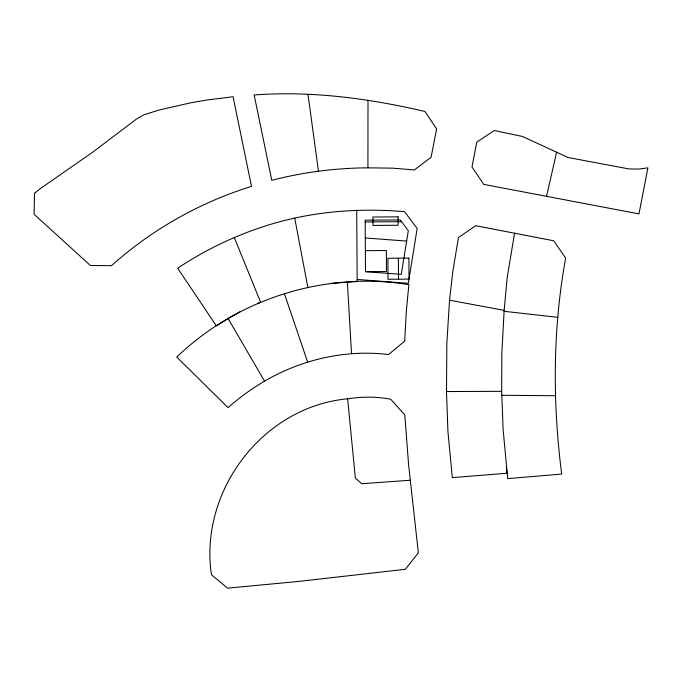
<?xml version="1.0" encoding="UTF-8"?>
<svg xmlns="http://www.w3.org/2000/svg" width="682" height="682" viewBox="0 0 682 682"><rect width="100%" height="100%" fill="white"/><g stroke="black" fill="none" stroke-linecap="round" stroke-linejoin="round"><path stroke-width="1.02" d="M367.922 167.832L393.028 168.173L414.324 169.971L431.084 157.295L436.625 128.949L424.946 111.473C369.115 98.447 311.546 90.706 254.156 94.969L271.794 180.346C303.123 172.154 335.544 168.07 367.922 167.832L367.999 100.348M501.671 391.332L501.841 353.455L504.151 310.361L449.515 300.199L452.874 271.223L458.415 237.626L475.678 225.699L553.707 240.78L565.634 258.077C552.693 329.236 552.488 402.423 561.687 474.058L507.681 478.636L503.103 429.166L501.671 391.332L446.488 391.545L446.829 343.873L449.515 300.199M514.569 233.218L507.135 277.906L504.066 311.29L557.816 317.335M546.563 196.305L556.606 152.214L522.421 136.46L494.279 130.543L476.769 142.171L471.987 166.996L483.743 184.379L638.957 213.901L647.9 167.832L639.119 169.051L629.043 168.965L568.063 157.499L556.606 152.214M264.565 381.17C301.504 359.474 345.851 349.303 388.493 354.546L404.665 341.145L406.302 311.418L408.868 284.667C325.749 270.95 237.345 298.563 176.757 357.104L228.078 407.623C239.339 397.64 251.573 388.757 264.565 381.17L228.12 318.596L216.356 325.902L177.678 268.248C208.99 247.327 243.619 231.582 279.935 221.667C320.514 210.815 362.798 208.112 404.579 211.676L417.179 228.47L408.33 283.32L357.155 279.458M228.12 318.596L239.919 311.836M257.344 303.601L260.66 302.305L234.25 237.464M347.632 398.808C262.749 406.634 198.991 491.159 211.446 574.764L227.618 588.165L298.75 581.405L405.296 569.308L418.356 552.846L408.654 465.329L404.793 414.886L390.726 399.268C376.507 396.43 361.92 396.626 347.632 398.808L355.365 478.091L361.707 483.717L410.334 480.239M331.128 283.448L357.172 281.513L356.703 210.167M365.185 221.94L401.604 221.71M365.364 250.669L386.362 250.533L386.498 271.53L365.501 271.666L365.168 220.175L400.283 219.945L408.322 230.661L401.263 274.369L365.501 271.666M501.841 395.279L555.472 395.739M365.288 237.958L406.634 241.078M284.437 293.78L307.659 362.185M294.718 218.104L307.863 287.523M307.991 94.346L318.451 171.276M506.334 466.923L507.05 473.223L452.328 477.63L447.921 431.391L446.488 391.545M347.343 281.93L351.537 353.66M398.373 258.197L398.51 279.194M34.518 193.279L34.1 214.276L90.416 265.511L111.456 265.682C151.839 229.536 199.766 202.46 251.505 186.357L233.073 96.733L206.91 100.015L190.866 102.786L159.119 110.007L143.621 114.917L136.357 119.12L92.854 152.086L41.031 188.121L34.518 193.279M398.109 216.859L372.909 217.021L372.969 225.427L398.16 225.256L398.109 216.859M408.876 258.128L387.879 258.265L388.015 279.262L409.012 279.126L408.876 258.128"/></g></svg>
